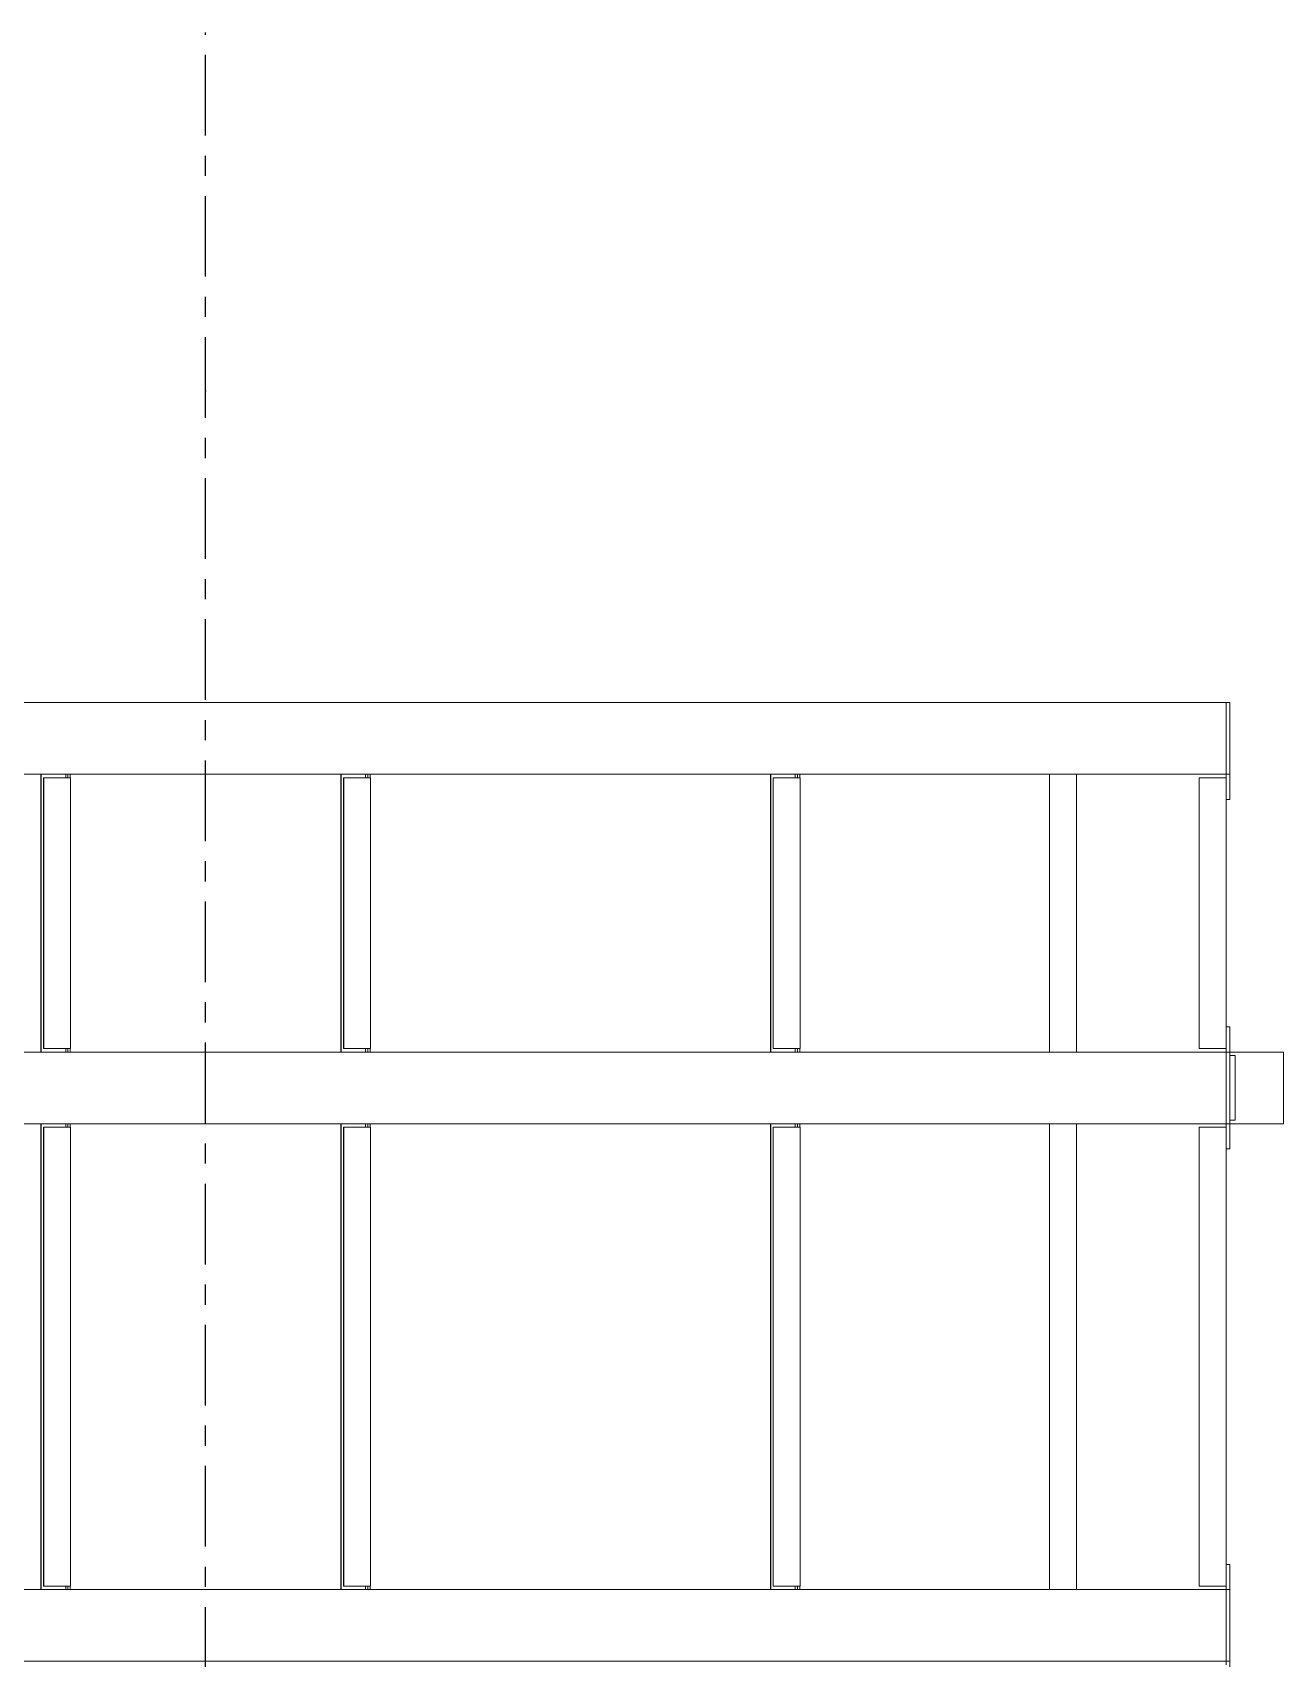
# Model space of a CAD drawing. Header units: millimetres. Extents: x -153298 to 620751, y -313239 to 250031.
# Drawn here: x 1691 to 5181, y 165349 to 169887 of the extents above; entities that cross this region are included whole.
import ezdxf
from ezdxf.enums import TextEntityAlignment as Align

# ---------------------------------------------------------------- set-up
doc = ezdxf.new("R2010")
doc.units = ezdxf.units.MM
for name, pattern in [('CENTER', [2, 1.25, -0.25, 0.25, -0.25]), ('TA_GL_000.90000', [2.475, 0.9, -0.225, 0.225, -0.225, 0.9]), ('XKITLINE00', [0])]:
    doc.linetypes.add(name, pattern=pattern)
for name, color, linetype in [('000 - 0_SYM_DWG_GRIDLINE_MAIN_COLOR_251', 251, 'Continuous'), ('000 - 0_SYM_DWG_SLOPE-SYM_TEXT_COLOR_3', 3, 'Continuous'), ('000 - EXISTING_COLUMN_MAIN_COLOR_1', 1, 'Continuous'), ('000 - EXISTING_STEEL-STRUCTURE_MAIN_COLOR_1', 1, 'Continuous'), ('000 - EXISTING_STEEL-STRUCTURE_MAIN_COLOR_251', 251, 'Continuous'), ('000 - GRID', 251, 'CENTER')]:
    doc.layers.add(name, color=color, linetype=linetype)
doc.styles.add('ARIAL', font='arial.ttf')
doc.styles.add('TA', font='', dxfattribs={"height": 4.5})
doc.styles.get('TA').set_extended_font_data('Cordia New')

# ---------------------------------------------------------------- blocks, each defined once
blk = doc.blocks.new('*U4769')
at = {"layer": '000 - 0_SYM_DWG_GRIDLINE_MAIN_COLOR_251', "color": 0, "linetype": 'ByBlock', "ltscale": 5}
blk.add_line((20, 0), (-600, 0), dxfattribs=at)
at = {"layer": '000 - 0_SYM_DWG_GRIDLINE_MAIN_COLOR_251', "color": 3}
blk.add_point((-580, 0), dxfattribs=at)
at = {"style": 'TA', "flags": 1}
blk.add_attdef('LOCATION', (6, -6), '', height=4.5, rotation=270, dxfattribs=at)
at = {"layer": '000 - 0_SYM_DWG_SLOPE-SYM_TEXT_COLOR_3', "style": 'ARIAL'}
blk.add_attdef('GRID-HEAD', text='', height=4, rotation=180, dxfattribs=at).set_placement((40, 0), align=Align.MIDDLE_CENTER)
blk = doc.blocks.new('W-1-PP19-ST-ENT1-1_20260610-010700_LOPF_DIMS')
at = {"layer": '000 - GRID', "linetype": 'TA_GL_000.90000', "xscale": 50, "yscale": 50, "zscale": 50, "rotation": 180}
blk.add_blockref('*U4769', (-2180, 0), dxfattribs=at)
blk = doc.blocks.new('*A880865')
at = {"layer": '000 - EXISTING_STEEL-STRUCTURE_MAIN_COLOR_251', "linetype": 'XKITLINE00', "lineweight": 0}
for p, q in [((356.080005, 113.28328), (366.480005, 113.28328)), ((356.080005, 112.68328), (366.480005, 112.68328))]:
    blk.add_line(p, q, dxfattribs=at)
blk = doc.blocks.new('*A881866')
at = {"layer": '000 - EXISTING_STEEL-STRUCTURE_MAIN_COLOR_251', "linetype": 'XKITLINE00', "lineweight": 0}
for p, q in [((356.160005, 109.944), (356.160005, 109.344)), ((356.160005, 109.944), (366.403045, 109.944)), ((366.403045, 109.944), (366.403045, 109.344)), ((356.160005, 109.344), (366.403045, 109.344))]:
    blk.add_line(p, q, dxfattribs=at)
blk = doc.blocks.new('*A882867')
at = {"layer": '000 - EXISTING_STEEL-STRUCTURE_MAIN_COLOR_251', "linetype": 'XKITLINE00', "lineweight": 0}
for p, q in [((368.080005, 113.28328), (374.279995, 113.28328)), ((368.080005, 112.68328), (374.279995, 112.68328))]:
    blk.add_line(p, q, dxfattribs=at)
blk = doc.blocks.new('*A883868')
at = {"layer": '000 - EXISTING_STEEL-STRUCTURE_MAIN_COLOR_251', "linetype": 'XKITLINE00', "lineweight": 0}
for p, q in [((368.160005, 109.944), (368.160005, 109.344)), ((368.160005, 109.944), (374.203045, 109.944)), ((374.203045, 109.944), (374.203045, 109.344)), ((368.160005, 109.344), (374.203045, 109.344))]:
    blk.add_line(p, q, dxfattribs=at)
blk = doc.blocks.new('*A887872')
at = {"layer": '000 - EXISTING_STEEL-STRUCTURE_MAIN_COLOR_251', "linetype": 'XKITLINE00', "lineweight": 0}
for p, q in [((356.080005, 135.794399), (366.480005, 135.794399)), ((356.080005, 135.790212), (366.480005, 135.790212)), ((366.400005, 135.735782), (356.160005, 135.735782)), ((356.160005, 135.735782), (356.160005, 135.731595)), ((356.160005, 135.731595), (366.400005, 135.731595)), ((356.160005, 135.731595), (356.160005, 135.132418)), ((366.400005, 135.731595), (366.400005, 135.735782)), ((366.400005, 135.132418), (366.400005, 135.731595)), ((356.080005, 135.242963), (356.160005, 135.242963)), ((356.080005, 135.194814), (356.160005, 135.194814)), ((356.080005, 135.142885), (356.160005, 135.142885)), ((356.160005, 135.132418), (366.400005, 135.132418)), ((366.400005, 135.242963), (366.480005, 135.242963)), ((366.400005, 135.194814), (366.480005, 135.194814)), ((366.400005, 135.142885), (366.480005, 135.142885))]:
    blk.add_line(p, q, dxfattribs=at)
blk = doc.blocks.new('*A888873')
at = {"layer": '000 - EXISTING_STEEL-STRUCTURE_MAIN_COLOR_251', "linetype": 'XKITLINE00', "lineweight": 0}
for p, q in [((368.080005, 135.794399), (374.279995, 135.794399)), ((368.080005, 135.790212), (374.279995, 135.790212)), ((374.200005, 135.735782), (368.160005, 135.735782)), ((368.160005, 135.735782), (368.160005, 135.731595)), ((368.160005, 135.731595), (374.200005, 135.731595)), ((368.160005, 135.731595), (368.160005, 135.132418)), ((374.200005, 135.731595), (374.200005, 135.735782)), ((374.200005, 135.132418), (374.200005, 135.731595)), ((368.080005, 135.242963), (368.160005, 135.242963)), ((368.080005, 135.194814), (368.160005, 135.194814)), ((368.080005, 135.142885), (368.160005, 135.142885)), ((368.160005, 135.132418), (374.200005, 135.132418)), ((374.200005, 135.242963), (374.279995, 135.242963)), ((374.200005, 135.194814), (374.279995, 135.194814)), ((374.200005, 135.142885), (374.279995, 135.142885))]:
    blk.add_line(p, q, dxfattribs=at)
blk = doc.blocks.new('*A898883')
at = {"layer": '000 - EXISTING_STEEL-STRUCTURE_MAIN_COLOR_1', "linetype": 'XKITLINE00', "lineweight": 0}
for p, q in [((354.480005, 109.344), (354.480005, 137.151988)), ((356.080005, 109.344), (356.080005, 137.151988)), ((354.480005, 109.344), (356.080005, 109.344))]:
    blk.add_line(p, q, dxfattribs=at)
blk = doc.blocks.new('*A899884')
at = {"layer": '000 - EXISTING_STEEL-STRUCTURE_MAIN_COLOR_1', "linetype": 'XKITLINE00', "lineweight": 0}
for p, q in [((366.480005, 109.344), (366.480005, 137.151988)), ((368.080005, 109.344), (368.080005, 137.151988)), ((366.480005, 109.344), (368.080005, 109.344))]:
    blk.add_line(p, q, dxfattribs=at)
blk = doc.blocks.new('*A900885')
at = {"layer": '000 - EXISTING_STEEL-STRUCTURE_MAIN_COLOR_1', "linetype": 'XKITLINE00', "lineweight": 0}
for p, q in [((353.920005, 109.264), (353.920005, 109.344)), ((356.640005, 109.264), (353.920005, 109.264)), ((356.160005, 109.344), (354.403045, 109.344)), ((354.480005, 109.344), (354.480005, 109.264)), ((356.080005, 109.264), (356.080005, 109.344)), ((356.640005, 109.264), (356.640005, 109.344))]:
    blk.add_line(p, q, dxfattribs=at)
blk = doc.blocks.new('*A901886')
at = {"layer": '000 - EXISTING_STEEL-STRUCTURE_MAIN_COLOR_1', "linetype": 'XKITLINE00', "lineweight": 0}
for p, q in [((365.920005, 109.264), (365.920005, 109.344)), ((368.640005, 109.264), (365.920005, 109.264)), ((368.160005, 109.344), (366.403045, 109.344)), ((366.480005, 109.344), (366.480005, 109.264)), ((368.080005, 109.264), (368.080005, 109.344)), ((368.640005, 109.264), (368.640005, 109.344))]:
    blk.add_line(p, q, dxfattribs=at)
blk = doc.blocks.new('*A902887')
at = {"layer": '000 - EXISTING_COLUMN_MAIN_COLOR_1', "linetype": 'XKITLINE00', "lineweight": 0}
for p, q in [((366.480029, 108.064002), (366.480029, 109.264)), ((368.080029, 109.264), (368.080029, 108.064002)), ((368.080029, 108.064002), (366.480029, 108.064002))]:
    blk.add_line(p, q, dxfattribs=at)
blk = doc.blocks.new('*A903888')
at = {"layer": '000 - EXISTING_STEEL-STRUCTURE_MAIN_COLOR_1', "linetype": 'XKITLINE00', "lineweight": 0}
for p, q in [((373.720005, 109.264), (373.720005, 109.344)), ((375.880005, 109.264), (373.720005, 109.264)), ((374.203045, 109.344), (375.880005, 109.344)), ((374.280005, 109.264), (374.280005, 109.344)), ((375.880005, 109.264), (375.880005, 109.344))]:
    blk.add_line(p, q, dxfattribs=at)
blk = doc.blocks.new('*A904889')
at = {"layer": '000 - EXISTING_STEEL-STRUCTURE_MAIN_COLOR_1', "linetype": 'XKITLINE00', "lineweight": 0}
for p, q in [((366.560005, 109.14398), (366.560005, 109.264)), ((368.000005, 109.143981), (368.000005, 109.264)), ((366.560005, 109.14398), (368.000005, 109.143981))]:
    blk.add_line(p, q, dxfattribs=at)
blk = doc.blocks.new('*A905890')
at = {"layer": '000 - EXISTING_STEEL-STRUCTURE_MAIN_COLOR_1', "linetype": 'XKITLINE00', "lineweight": 0}
for p, q in [((374.279995, 109.344), (374.279995, 137.151988)), ((375.879995, 109.344), (375.879995, 137.151988)), ((375.879995, 109.344), (374.279995, 109.344))]:
    blk.add_line(p, q, dxfattribs=at)
blk = doc.blocks.new('*A926911')
at = {"layer": '000 - EXISTING_STEEL-STRUCTURE_MAIN_COLOR_251', "linetype": 'XKITLINE00', "lineweight": 0}
for p, q in [((356.080005, 119.512941), (366.480005, 119.512941)), ((356.080005, 119.508754), (366.480005, 119.508754)), ((366.400005, 119.454324), (356.160005, 119.454324)), ((356.160005, 119.454324), (356.160005, 119.450138)), ((356.160005, 119.450138), (366.400005, 119.450138)), ((356.160005, 119.450138), (356.160005, 118.85096)), ((366.400005, 119.450138), (366.400005, 119.454324)), ((366.400005, 118.85096), (366.400005, 119.450138)), ((356.080005, 118.961505), (356.160005, 118.961505)), ((356.080005, 118.913356), (356.160005, 118.913356)), ((356.080005, 118.861427), (356.160005, 118.861427)), ((356.160005, 118.85096), (366.400005, 118.85096)), ((366.400005, 118.961505), (366.480005, 118.961505)), ((366.400005, 118.913356), (366.480005, 118.913356)), ((366.400005, 118.861427), (366.480005, 118.861427))]:
    blk.add_line(p, q, dxfattribs=at)
blk = doc.blocks.new('*A927912')
at = {"layer": '000 - EXISTING_STEEL-STRUCTURE_MAIN_COLOR_251', "linetype": 'XKITLINE00', "lineweight": 0}
for p, q in [((368.080005, 119.512941), (374.279995, 119.512941)), ((368.080005, 119.508754), (374.279995, 119.508754)), ((374.200005, 119.454324), (368.160005, 119.454324)), ((368.160005, 119.454324), (368.160005, 119.450138)), ((368.160005, 119.450138), (374.200005, 119.450138)), ((368.160005, 119.450138), (368.160005, 118.85096)), ((374.200005, 119.450138), (374.200005, 119.454324)), ((374.200005, 118.85096), (374.200005, 119.450138)), ((368.080005, 118.961505), (368.160005, 118.961505)), ((368.080005, 118.913356), (368.160005, 118.913356)), ((368.080005, 118.861427), (368.160005, 118.861427)), ((368.160005, 118.85096), (374.200005, 118.85096)), ((374.200005, 118.961505), (374.279995, 118.961505)), ((374.200005, 118.913356), (374.279995, 118.913356)), ((374.200005, 118.861427), (374.279995, 118.861427))]:
    blk.add_line(p, q, dxfattribs=at)
blk = doc.blocks.new('*A931916')
at = {"layer": '000 - EXISTING_STEEL-STRUCTURE_MAIN_COLOR_251', "linetype": 'XKITLINE00', "lineweight": 0}
for p, q in [((356.080005, 129.099784), (366.480005, 129.099784)), ((356.080005, 129.095597), (366.480005, 129.095597)), ((366.400005, 129.041168), (356.160005, 129.041168)), ((356.160005, 129.041168), (356.160005, 129.036981)), ((356.160005, 129.036981), (366.400005, 129.036981)), ((356.160005, 129.036981), (356.160005, 128.437803)), ((366.400005, 129.036981), (366.400005, 129.041168)), ((366.400005, 128.437803), (366.400005, 129.036981)), ((356.080005, 128.548348), (356.160005, 128.548348)), ((356.080005, 128.500199), (356.160005, 128.500199)), ((366.400005, 128.548348), (366.480005, 128.548348)), ((366.400005, 128.500199), (366.480005, 128.500199)), ((356.080005, 128.448271), (356.160005, 128.448271)), ((356.160005, 128.437803), (366.400005, 128.437803)), ((366.400005, 128.448271), (366.480005, 128.448271))]:
    blk.add_line(p, q, dxfattribs=at)
blk = doc.blocks.new('*A932917')
at = {"layer": '000 - EXISTING_STEEL-STRUCTURE_MAIN_COLOR_251', "linetype": 'XKITLINE00', "lineweight": 0}
for p, q in [((368.080005, 129.099784), (374.279995, 129.099784)), ((368.080005, 129.095597), (374.279995, 129.095597)), ((374.200005, 129.041168), (368.160005, 129.041168)), ((368.160005, 129.041168), (368.160005, 129.036981)), ((368.160005, 129.036981), (374.200005, 129.036981)), ((368.160005, 129.036981), (368.160005, 128.437803)), ((374.200005, 129.036981), (374.200005, 129.041168)), ((374.200005, 128.437803), (374.200005, 129.036981)), ((368.080005, 128.548348), (368.160005, 128.548348)), ((368.080005, 128.500199), (368.160005, 128.500199)), ((374.200005, 128.548348), (374.279995, 128.548348)), ((374.200005, 128.500199), (374.279995, 128.500199)), ((368.080005, 128.448271), (368.160005, 128.448271)), ((368.160005, 128.437803), (374.200005, 128.437803)), ((374.200005, 128.448271), (374.279995, 128.448271))]:
    blk.add_line(p, q, dxfattribs=at)
blk = doc.blocks.new('W-1-PP19-ST-ENT1-1_20260610-011831_LOPF_ST')
at = {"layer": '000 - EXISTING_COLUMN_MAIN_COLOR_1', "lineweight": 0, "xscale": 125, "yscale": 125, "zscale": 125}
blk.add_blockref('*A902887', (-21035, -16515), dxfattribs=at)
at = {"layer": '000 - EXISTING_STEEL-STRUCTURE_MAIN_COLOR_1', "lineweight": 0, "xscale": 125, "yscale": 125, "zscale": 125}
for name in ['*A898883', '*A899884', '*A905890', '*A900885', '*A901886', '*A904889', '*A903888']:
    blk.add_blockref(name, (-21035, -16515), dxfattribs=at)
at = {"layer": '000 - EXISTING_STEEL-STRUCTURE_MAIN_COLOR_251', "lineweight": 0, "xscale": 125, "yscale": 125, "zscale": 125}
for name in ['*A887872', '*A888873', '*A931916', '*A932917', '*A926911', '*A927912', '*A880865', '*A882867', '*A881866', '*A883868']:
    blk.add_blockref(name, (-21035, -16515), dxfattribs=at)

msp = doc.modelspace()

# ---------------------------------------------------------------- block references
at = {"color": 6, "rotation": 90}
msp.add_blockref('W-1-PP19-ST-ENT1-1_20260610-010700_LOPF_DIMS', (2173.8173, 142066.7222), dxfattribs=at)

# ---------------------------------------------------------------- next in the draw order: block references
msp.add_blockref('W-1-PP19-ST-ENT1-1_20260610-011831_LOPF_ST', (2173.8173, 142066.7222), dxfattribs=at)

doc.saveas('drawing.dxf')
